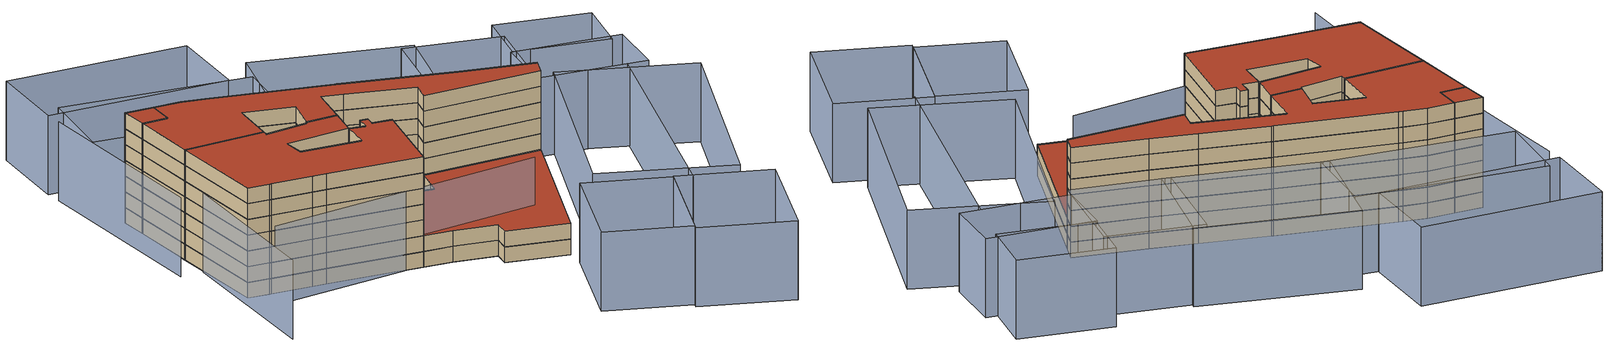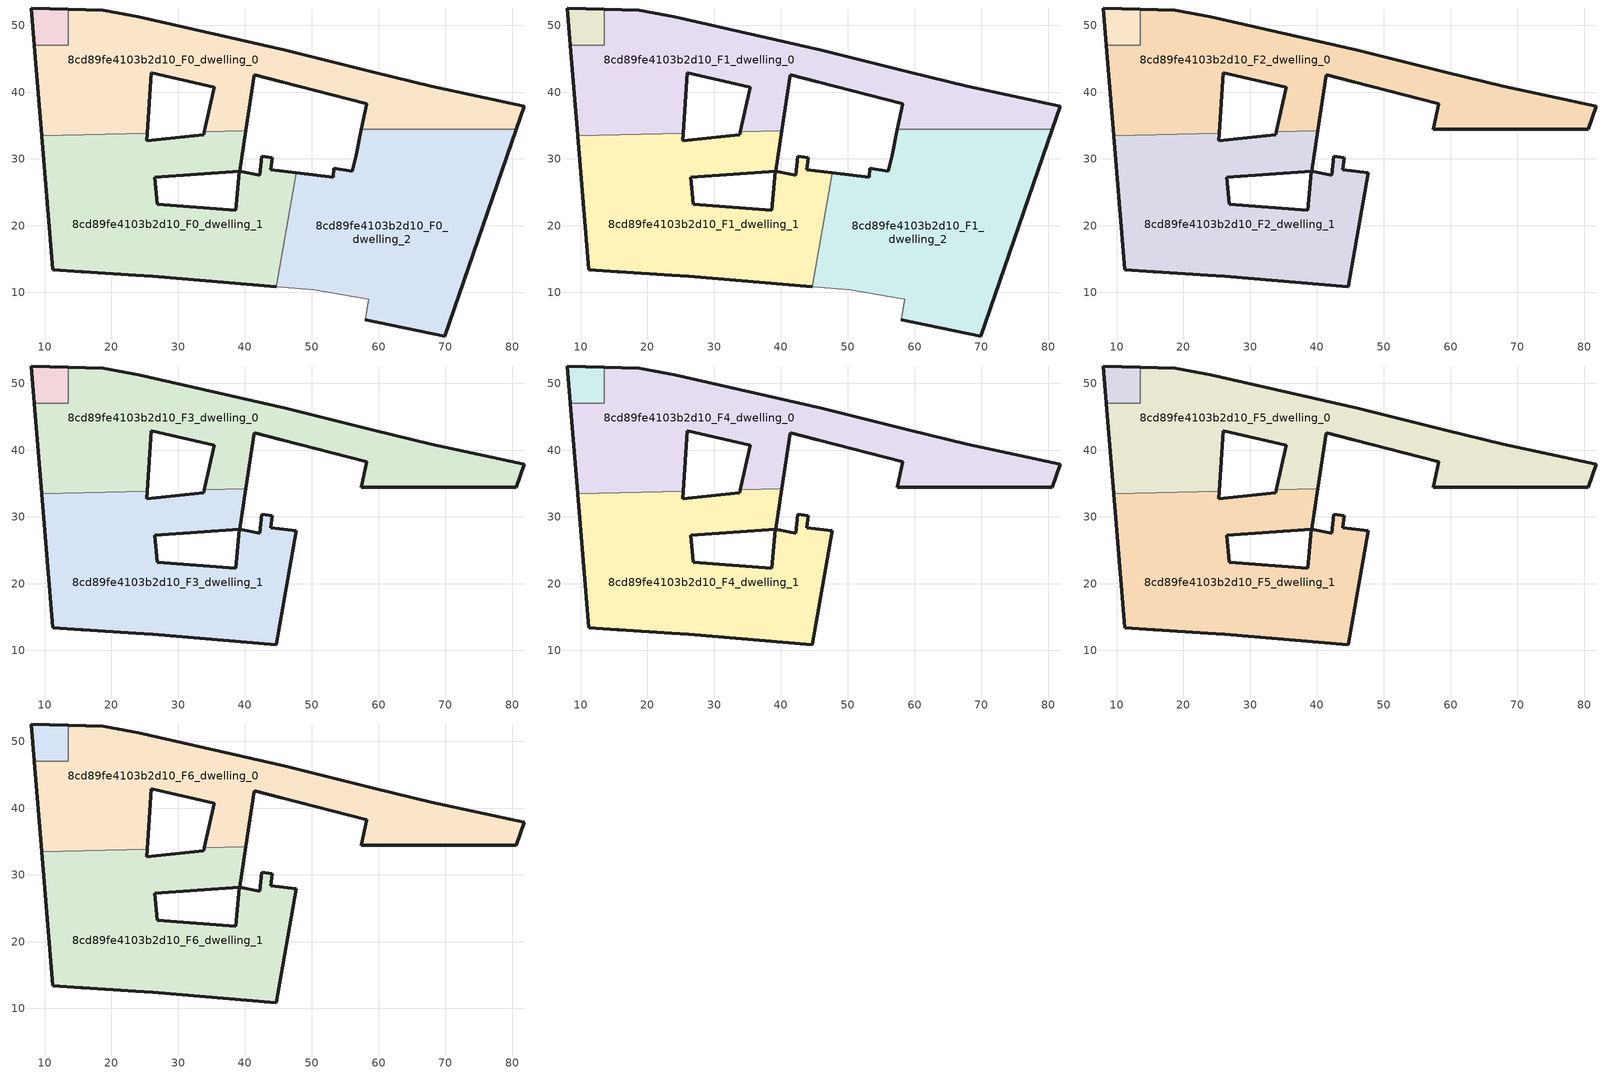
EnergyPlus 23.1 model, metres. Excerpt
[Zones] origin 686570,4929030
8cd89fe4103b2d10_F0_dwelling_0
 floor ground (EU_floor_Construction): 80.62,34.42 81.81,37.88 67.91,40.87 59.28,43 46.42,46.21 46.12,46.28 24.03,51.28 23.19,51.43 18.77,52.25 13.55,52.42 13.55,47.05 8.46,47.05 9.57,33.46 25.39,33.85 25.96,42.88 35.43,40.7 33.93,34.05 40.12,34.21 41.43,42.62 45.44,41.55 58.26,38.25 57.44,34.42 z0
 wall outside (EU_wall_Construction): 57.44,34.42 58.26,38.25 45.44,41.55 41.43,42.62 40.12,34.21 / 33.93,34.05 35.43,40.7 25.96,42.88 25.39,33.85 / 9.57,33.46 8.46,47.05 / 13.55,52.42 18.77,52.25 23.19,51.43 24.03,51.28 46.12,46.28 46.42,46.21 59.28,43 67.91,40.87 81.81,37.88 80.62,34.42 z0:3
 wall to 8cd89fe4103b2d10_F0_dwelling_2 (EU_wall_Construction): 80.62,34.42 57.44,34.42 z0:3
 wall to 8cd89fe4103b2d10_F0_dwelling_1 (EU_wall_Construction): 40.12,34.21 33.93,34.05 / 25.39,33.85 9.57,33.46 z0:3
 wall to 8cd89fe4103b2d10_F0_circulation (EU_wall_Construction): 8.46,47.05 13.55,47.05 13.55,52.42 z0:3
8cd89fe4103b2d10_F0_dwelling_1
 floor ground (EU_floor_Construction): 44.71,10.87 47.67,27.9 43.84,28.34 44.06,30.21 42.54,30.37 42.23,27.59 39.23,28.13 39.18,28.11 38.61,22.33 26.89,23.18 26.53,27.23 39.19,28.14 40.12,34.21 33.93,34.05 33.83,33.64 25.32,32.74 25.39,33.85 9.57,33.46 11.22,13.43 15.46,13.12 15.68,13.11 23.65,12.55 26.21,12.41 z0
 wall outside (EU_wall_Construction): 25.39,33.85 25.32,32.74 33.83,33.64 33.93,34.05 / 40.12,34.21 39.19,28.14 26.53,27.23 26.89,23.18 38.61,22.33 39.18,28.11 39.23,28.13 42.23,27.59 42.54,30.37 44.06,30.21 43.84,28.34 47.67,27.9 / 44.71,10.87 26.21,12.41 23.65,12.55 15.68,13.11 15.46,13.12 11.22,13.43 9.57,33.46 z0:3
 wall to 8cd89fe4103b2d10_F0_dwelling_2 (EU_wall_Construction): 47.67,27.9 44.71,10.87 z0:3
8cd89fe4103b2d10_F0_dwelling_2
 floor ground (EU_floor_Construction): 69.88,3.48 80.62,34.42 57.44,34.42 56.64,30.59 56.1,28.13 53.31,28.58 53.21,27.28 47.67,27.9 44.71,10.87 50.27,10.41 58.51,8.97 58.05,5.9 z0
 wall outside (EU_wall_Construction): 47.67,27.9 53.21,27.28 53.31,28.58 56.1,28.13 56.64,30.59 57.44,34.42 / 80.62,34.42 69.88,3.48 58.05,5.9 z0:3
 wall adiabatic (EU_wall_Construction): 58.05,5.9 58.51,8.97 50.27,10.41 44.71,10.87 z0:3
8cd89fe4103b2d10_F0_circulation
 floor ground (EU_floor_Construction): 13.55,47.05 13.55,52.42 8.01,52.6 8.46,47.05 z0
 wall outside (EU_wall_Construction): 8.46,47.05 8.01,52.6 13.55,52.42 z0:3
8cd89fe4103b2d10_F1_dwelling_0
 floor to 8cd89fe4103b2d10_F0_dwelling_0 (EU_floor_Construction): 80.62,34.42 81.81,37.88 67.9,40.87 59.27,43 46.42,46.21 46.12,46.28 24.03,51.28 23.19,51.43 18.77,52.25 13.55,52.42 13.55,47.05 8.46,47.05 9.57,33.46 25.39,33.85 25.96,42.88 35.42,40.7 33.93,34.05 40.12,34.21 41.42,42.62 45.44,41.55 58.25,38.25 57.44,34.42 z3
 wall outside (EU_wall_Construction): 57.44,34.42 58.26,38.25 45.44,41.55 41.43,42.62 40.12,34.21 / 33.93,34.05 35.43,40.7 25.96,42.88 25.39,33.85 / 9.57,33.46 8.46,47.05 / 13.55,52.42 18.77,52.25 23.19,51.43 24.03,51.28 46.12,46.28 46.42,46.21 59.28,43 67.91,40.87 81.81,37.88 80.62,34.42 z3:6
 wall to 8cd89fe4103b2d10_F1_dwelling_2 (EU_wall_Construction): 80.62,34.42 57.44,34.42 z3:6
 wall to 8cd89fe4103b2d10_F1_dwelling_1 (EU_wall_Construction): 40.12,34.21 33.93,34.05 / 25.39,33.85 9.57,33.46 z3:6
 wall to 8cd89fe4103b2d10_F1_circulation (EU_wall_Construction): 8.46,47.05 13.55,47.05 13.55,52.42 z3:6
8cd89fe4103b2d10_F1_dwelling_1
 floor to 8cd89fe4103b2d10_F0_dwelling_1 (EU_floor_Construction): 44.71,10.87 47.67,27.9 43.84,28.34 44.05,30.21 42.53,30.37 42.23,27.59 39.23,28.13 39.18,28.11 38.61,22.33 26.88,23.18 26.52,27.23 39.19,28.14 40.12,34.21 33.93,34.05 33.83,33.64 25.32,32.74 25.39,33.85 9.57,33.46 11.22,13.43 15.46,13.12 15.68,13.11 23.65,12.55 26.21,12.41 z3
 wall outside (EU_wall_Construction): 25.39,33.85 25.32,32.74 33.83,33.64 33.93,34.05 / 40.12,34.21 39.19,28.14 26.53,27.23 26.89,23.18 38.61,22.33 39.18,28.11 39.23,28.13 42.23,27.59 42.54,30.37 44.06,30.21 43.84,28.34 47.67,27.9 / 44.71,10.87 26.21,12.41 23.65,12.55 15.68,13.11 15.46,13.12 11.22,13.43 9.57,33.46 z3:6
 wall to 8cd89fe4103b2d10_F1_dwelling_2 (EU_wall_Construction): 47.67,27.9 44.71,10.87 z3:6
8cd89fe4103b2d10_F1_dwelling_2
 floor to 8cd89fe4103b2d10_F0_dwelling_2 (EU_floor_Construction): 69.88,3.48 80.62,34.42 57.44,34.42 56.63,30.59 56.1,28.13 53.3,28.58 53.21,27.28 47.67,27.9 44.71,10.87 50.26,10.41 58.5,8.97 58.04,5.9 z3
 wall outside (EU_wall_Construction): 47.67,27.9 53.21,27.28 53.31,28.58 56.1,28.13 56.64,30.59 57.44,34.42 / 80.62,34.42 69.88,3.48 58.05,5.9 z3:6
 wall adiabatic (EU_wall_Construction): 58.05,5.9 58.51,8.97 50.27,10.41 44.71,10.87 z3:6
 roof outside (EU_roof_Construction): 80.62,34.42 69.88,3.48 58.05,5.9 58.51,8.97 50.27,10.41 44.71,10.87 47.67,27.9 53.21,27.28 53.31,28.58 56.1,28.13 56.64,30.59 57.44,34.42 z6
8cd89fe4103b2d10_F1_circulation
 floor to 8cd89fe4103b2d10_F0_circulation (EU_floor_Construction): 13.55,47.05 13.55,52.42 8.01,52.6 8.46,47.05 z3
 wall outside (EU_wall_Construction): 8.46,47.05 8.01,52.6 13.55,52.42 z3:6
8cd89fe4103b2d10_F2_dwelling_0
 floor to 8cd89fe4103b2d10_F1_dwelling_0 (EU_floor_Construction): 80.62,34.42 81.81,37.88 67.9,40.87 59.27,43 46.42,46.21 46.12,46.28 24.03,51.28 23.19,51.43 18.77,52.25 13.55,52.42 13.55,47.05 8.46,47.05 9.57,33.46 25.39,33.85 25.96,42.88 35.42,40.7 33.93,34.05 40.12,34.21 41.42,42.62 45.44,41.55 58.25,38.25 57.44,34.42 z6
 wall outside (EU_wall_Construction): 33.93,34.05 35.43,40.7 25.96,42.88 25.39,33.85 / 9.57,33.46 8.46,47.05 / 13.55,52.42 18.77,52.25 23.19,51.43 24.03,51.28 46.12,46.28 46.42,46.21 59.28,43 67.91,40.87 81.81,37.88 80.62,34.42 57.44,34.42 58.26,38.25 45.44,41.55 41.43,42.62 40.12,34.21 z6:9
 wall to 8cd89fe4103b2d10_F2_dwelling_1 (EU_wall_Construction): 40.12,34.21 33.93,34.05 / 25.39,33.85 9.57,33.46 z6:9
 wall to 8cd89fe4103b2d10_F2_circulation (EU_wall_Construction): 8.46,47.05 13.55,47.05 13.55,52.42 z6:9
8cd89fe4103b2d10_F2_dwelling_1
 floor to 8cd89fe4103b2d10_F1_dwelling_1 (EU_floor_Construction): 44.71,10.87 47.67,27.9 43.84,28.34 44.05,30.21 42.53,30.37 42.23,27.59 39.23,28.13 39.18,28.11 38.61,22.33 26.88,23.18 26.52,27.23 39.19,28.14 40.12,34.21 33.93,34.05 33.83,33.64 25.32,32.74 25.39,33.85 9.57,33.46 11.22,13.43 15.46,13.12 15.68,13.11 23.65,12.55 26.21,12.41 z6
 wall outside (EU_wall_Construction): 25.39,33.85 25.32,32.74 33.83,33.64 33.93,34.05 / 40.12,34.21 39.19,28.14 26.53,27.23 26.89,23.18 38.61,22.33 39.18,28.11 39.23,28.13 42.23,27.59 42.54,30.37 44.06,30.21 43.84,28.34 47.67,27.9 44.71,10.87 26.21,12.41 23.65,12.55 15.68,13.11 15.46,13.12 11.22,13.43 9.57,33.46 z6:9
8cd89fe4103b2d10_F2_circulation
 floor to 8cd89fe4103b2d10_F1_circulation (EU_floor_Construction): 13.55,47.05 13.55,52.42 8.01,52.6 8.46,47.05 z6
 wall outside (EU_wall_Construction): 8.46,47.05 8.01,52.6 13.55,52.42 z6:9
8cd89fe4103b2d10_F3_dwelling_0
 floor to 8cd89fe4103b2d10_F2_dwelling_0 (EU_floor_Construction): 80.62,34.42 81.81,37.88 67.9,40.87 59.27,43 46.42,46.21 46.12,46.28 24.03,51.28 23.19,51.43 18.77,52.25 13.55,52.42 13.55,47.05 8.46,47.05 9.57,33.46 25.39,33.85 25.96,42.88 35.42,40.7 33.93,34.05 40.12,34.21 41.42,42.62 45.44,41.55 58.25,38.25 57.44,34.42 z9
 wall outside (EU_wall_Construction): 33.93,34.05 35.43,40.7 25.96,42.88 25.39,33.85 / 9.57,33.46 8.46,47.05 / 13.55,52.42 18.77,52.25 23.19,51.43 24.03,51.28 46.12,46.28 46.42,46.21 59.28,43 67.91,40.87 81.81,37.88 80.62,34.42 57.44,34.42 58.26,38.25 45.44,41.55 41.43,42.62 40.12,34.21 z9:12
 wall to 8cd89fe4103b2d10_F3_dwelling_1 (EU_wall_Construction): 40.12,34.21 33.93,34.05 / 25.39,33.85 9.57,33.46 z9:12
 wall to 8cd89fe4103b2d10_F3_circulation (EU_wall_Construction): 8.46,47.05 13.55,47.05 13.55,52.42 z9:12
8cd89fe4103b2d10_F3_dwelling_1
 floor to 8cd89fe4103b2d10_F2_dwelling_1 (EU_floor_Construction): 44.71,10.87 47.67,27.9 43.84,28.34 44.05,30.21 42.53,30.37 42.23,27.59 39.23,28.13 39.18,28.11 38.61,22.33 26.88,23.18 26.52,27.23 39.19,28.14 40.12,34.21 33.93,34.05 33.83,33.64 25.32,32.74 25.39,33.85 9.57,33.46 11.22,13.43 15.46,13.12 15.68,13.11 23.65,12.55 26.21,12.41 z9
 wall outside (EU_wall_Construction): 25.39,33.85 25.32,32.74 33.83,33.64 33.93,34.05 / 40.12,34.21 39.19,28.14 26.53,27.23 26.89,23.18 38.61,22.33 39.18,28.11 39.23,28.13 42.23,27.59 42.54,30.37 44.06,30.21 43.84,28.34 47.67,27.9 44.71,10.87 26.21,12.41 23.65,12.55 15.68,13.11 15.46,13.12 11.22,13.43 9.57,33.46 z9:12
8cd89fe4103b2d10_F3_circulation
 floor to 8cd89fe4103b2d10_F2_circulation (EU_floor_Construction): 13.55,47.05 13.55,52.42 8.01,52.6 8.46,47.05 z9
 wall outside (EU_wall_Construction): 8.46,47.05 8.01,52.6 13.55,52.42 z9:12
8cd89fe4103b2d10_F4_dwelling_0
 floor to 8cd89fe4103b2d10_F3_dwelling_0 (EU_floor_Construction): 80.62,34.42 81.81,37.88 67.9,40.87 59.27,43 46.42,46.21 46.12,46.28 24.03,51.28 23.19,51.43 18.77,52.25 13.55,52.42 13.55,47.05 8.46,47.05 9.57,33.46 25.39,33.85 25.96,42.88 35.42,40.7 33.93,34.05 40.12,34.21 41.42,42.62 45.44,41.55 58.25,38.25 57.44,34.42 z12
 wall outside (EU_wall_Construction): 33.93,34.05 35.43,40.7 25.96,42.88 25.39,33.85 / 9.57,33.46 8.46,47.05 / 13.55,52.42 18.77,52.25 23.19,51.43 24.03,51.28 46.12,46.28 46.42,46.21 59.28,43 67.91,40.87 81.81,37.88 80.62,34.42 57.44,34.42 58.26,38.25 45.44,41.55 41.43,42.62 40.12,34.21 z12:15
 wall to 8cd89fe4103b2d10_F4_dwelling_1 (EU_wall_Construction): 40.12,34.21 33.93,34.05 / 25.39,33.85 9.57,33.46 z12:15
 wall to 8cd89fe4103b2d10_F4_circulation (EU_wall_Construction): 8.46,47.05 13.55,47.05 13.55,52.42 z12:15
8cd89fe4103b2d10_F4_dwelling_1
 floor to 8cd89fe4103b2d10_F3_dwelling_1 (EU_floor_Construction): 44.71,10.87 47.67,27.9 43.84,28.34 44.05,30.21 42.53,30.37 42.23,27.59 39.23,28.13 39.18,28.11 38.61,22.33 26.88,23.18 26.52,27.23 39.19,28.14 40.12,34.21 33.93,34.05 33.83,33.64 25.32,32.74 25.39,33.85 9.57,33.46 11.22,13.43 15.46,13.12 15.68,13.11 23.65,12.55 26.21,12.41 z12
 wall outside (EU_wall_Construction): 25.39,33.85 25.32,32.74 33.83,33.64 33.93,34.05 / 40.12,34.21 39.19,28.14 26.53,27.23 26.89,23.18 38.61,22.33 39.18,28.11 39.23,28.13 42.23,27.59 42.54,30.37 44.06,30.21 43.84,28.34 47.67,27.9 44.71,10.87 26.21,12.41 23.65,12.55 15.68,13.11 15.46,13.12 11.22,13.43 9.57,33.46 z12:15
8cd89fe4103b2d10_F4_circulation
 floor to 8cd89fe4103b2d10_F3_circulation (EU_floor_Construction): 13.55,47.05 13.55,52.42 8.01,52.6 8.46,47.05 z12
 wall outside (EU_wall_Construction): 8.46,47.05 8.01,52.6 13.55,52.42 z12:15
8cd89fe4103b2d10_F5_dwelling_0
 floor to 8cd89fe4103b2d10_F4_dwelling_0 (EU_floor_Construction): 80.62,34.42 81.81,37.88 67.9,40.87 59.27,43 46.42,46.21 46.12,46.28 24.03,51.28 23.19,51.43 18.77,52.25 13.55,52.42 13.55,47.05 8.46,47.05 9.57,33.46 25.39,33.85 25.96,42.88 35.42,40.7 33.93,34.05 40.12,34.21 41.42,42.62 45.44,41.55 58.25,38.25 57.44,34.42 z15
 wall outside (EU_wall_Construction): 33.93,34.05 35.43,40.7 25.96,42.88 25.39,33.85 / 9.57,33.46 8.46,47.05 / 13.55,52.42 18.77,52.25 23.19,51.43 24.03,51.28 46.12,46.28 46.42,46.21 59.28,43 67.91,40.87 81.81,37.88 80.62,34.42 57.44,34.42 58.26,38.25 45.44,41.55 41.43,42.62 40.12,34.21 z15:18
 wall to 8cd89fe4103b2d10_F5_dwelling_1 (EU_wall_Construction): 40.12,34.21 33.93,34.05 / 25.39,33.85 9.57,33.46 z15:18
 wall to 8cd89fe4103b2d10_F5_circulation (EU_wall_Construction): 8.46,47.05 13.55,47.05 13.55,52.42 z15:18
8cd89fe4103b2d10_F5_dwelling_1
 floor to 8cd89fe4103b2d10_F4_dwelling_1 (EU_floor_Construction): 44.71,10.87 47.67,27.9 43.84,28.34 44.05,30.21 42.53,30.37 42.23,27.59 39.23,28.13 39.18,28.11 38.61,22.33 26.88,23.18 26.52,27.23 39.19,28.14 40.12,34.21 33.93,34.05 33.83,33.64 25.32,32.74 25.39,33.85 9.57,33.46 11.22,13.43 15.46,13.12 15.68,13.11 23.65,12.55 26.21,12.41 z15
 wall outside (EU_wall_Construction): 25.39,33.85 25.32,32.74 33.83,33.64 33.93,34.05 / 40.12,34.21 39.19,28.14 26.53,27.23 26.89,23.18 38.61,22.33 39.18,28.11 39.23,28.13 42.23,27.59 42.54,30.37 44.06,30.21 43.84,28.34 47.67,27.9 44.71,10.87 26.21,12.41 23.65,12.55 15.68,13.11 15.46,13.12 11.22,13.43 9.57,33.46 z15:18
8cd89fe4103b2d10_F5_circulation
 floor to 8cd89fe4103b2d10_F4_circulation (EU_floor_Construction): 13.55,47.05 13.55,52.42 8.01,52.6 8.46,47.05 z15
 wall outside (EU_wall_Construction): 8.46,47.05 8.01,52.6 13.55,52.42 z15:18
8cd89fe4103b2d10_F6_dwelling_0
 floor to 8cd89fe4103b2d10_F5_dwelling_0 (EU_floor_Construction): 80.62,34.42 81.81,37.88 67.9,40.87 59.27,43 46.42,46.21 46.12,46.28 24.03,51.28 23.19,51.43 18.77,52.25 13.55,52.42 13.55,47.05 8.46,47.05 9.57,33.46 25.39,33.85 25.96,42.88 35.42,40.7 33.93,34.05 40.12,34.21 41.42,42.62 45.44,41.55 58.25,38.25 57.44,34.42 z18
 wall outside (EU_wall_Construction): 33.93,34.05 35.43,40.7 25.96,42.88 25.39,33.85 / 9.57,33.46 8.46,47.05 / 13.55,52.42 18.77,52.25 23.19,51.43 24.03,51.28 46.12,46.28 46.42,46.21 59.28,43 67.91,40.87 81.81,37.88 80.62,34.42 57.44,34.42 58.26,38.25 45.44,41.55 41.43,42.62 40.12,34.21 z18:21
 wall to 8cd89fe4103b2d10_F6_dwelling_1 (EU_wall_Construction): 40.12,34.21 33.93,34.05 / 25.39,33.85 9.57,33.46 z18:21
 wall to 8cd89fe4103b2d10_F6_circulation (EU_wall_Construction): 8.46,47.05 13.55,47.05 13.55,52.42 z18:21
 roof outside (EU_roof_Construction): 81.81,37.88 80.62,34.42 57.44,34.42 58.26,38.25 45.44,41.55 41.43,42.62 40.12,34.21 33.93,34.05 35.43,40.7 25.96,42.88 25.39,33.85 9.57,33.46 8.46,47.05 13.55,47.05 13.55,52.42 18.77,52.25 23.19,51.43 24.03,51.28 46.12,46.28 46.42,46.21 59.28,43 67.91,40.87 z21
8cd89fe4103b2d10_F6_dwelling_1
 floor to 8cd89fe4103b2d10_F5_dwelling_1 (EU_floor_Construction): 44.71,10.87 47.67,27.9 43.84,28.34 44.05,30.21 42.53,30.37 42.23,27.59 39.23,28.13 39.18,28.11 38.61,22.33 26.88,23.18 26.52,27.23 39.19,28.14 40.12,34.21 33.93,34.05 33.83,33.64 25.32,32.74 25.39,33.85 9.57,33.46 11.22,13.43 15.46,13.12 15.68,13.11 23.65,12.55 26.21,12.41 z18
 wall outside (EU_wall_Construction): 25.39,33.85 25.32,32.74 33.83,33.64 33.93,34.05 / 40.12,34.21 39.19,28.14 26.53,27.23 26.89,23.18 38.61,22.33 39.18,28.11 39.23,28.13 42.23,27.59 42.54,30.37 44.06,30.21 43.84,28.34 47.67,27.9 44.71,10.87 26.21,12.41 23.65,12.55 15.68,13.11 15.46,13.12 11.22,13.43 9.57,33.46 z18:21
 roof outside (EU_roof_Construction): 44.06,30.21 43.84,28.34 47.67,27.9 44.71,10.87 26.21,12.41 23.65,12.55 15.68,13.11 15.46,13.12 11.22,13.43 9.57,33.46 25.39,33.85 25.32,32.74 33.83,33.64 33.93,34.05 40.12,34.21 39.19,28.14 26.53,27.23 26.89,23.18 38.61,22.33 39.18,28.11 39.23,28.13 42.23,27.59 42.54,30.37 z21
8cd89fe4103b2d10_F6_circulation
 floor to 8cd89fe4103b2d10_F5_circulation (EU_floor_Construction): 13.55,47.05 13.55,52.42 8.01,52.6 8.46,47.05 z18
 wall outside (EU_wall_Construction): 8.46,47.05 8.01,52.6 13.55,52.42 z18:21
 roof outside (EU_roof_Construction): 13.55,52.42 13.55,47.05 8.46,47.05 8.01,52.6 z21
shading: 14.02,8.57 68.26,13.71 / 9.91,27.28 9.74,-5.95 / 2.59,66.78 5.47,27.27 / 88.62,-6.72 101.9,42.13 / 78.27,-26.9 85.51,-5.18 / 85.51,-5.18 102.67,-10.9 / 102.67,-10.9 95.43,-32.62 / 95.43,-32.62 78.27,-26.9 / 85.48,-5.25 78.6,-25.89 / 78.6,-25.89 62.88,-20.65 / 62.88,-20.65 69.76,-0.01 / 69.76,-0.01 85.48,-5.25 / 88.7,62.82 84.57,41.88 / 84.57,41.88 66.12,45.52 / 66.12,45.52 70.25,66.46 / 70.25,66.46 88.7,62.82 / 67.77,45.17 38.27,52.33 / 38.27,52.33 43.55,74.06 / 43.55,74.06 73.04,66.9 / 73.04,66.9 67.77,45.17 / 39.87,52 3.56,56.12 / 3.56,56.12 5.4,72.27 / 5.4,72.27 41.71,68.15 / 41.71,68.15 39.87,52 / 37.31,68.66 2.24,69.98 / 2.24,69.98 2.87,86.75 / 2.87,86.75 37.94,85.43 / 37.94,85.43 37.31,68.66 / 73.66,2.5 88.75,44.99 / 88.75,44.99 113.32,36.27 / 113.32,36.27 98.24,-6.23 / 98.24,-6.23 73.66,2.5 / 107.24,53.83 105.95,41.72 / 105.95,41.72 84.98,43.96 / 84.98,43.96 86.28,56.07 / 86.28,56.07 107.24,53.83 / 86.73,56.3 88.99,68.04 / 88.99,68.04 106.96,64.58 / 106.96,64.58 104.71,52.85 / 104.71,52.85 86.73,56.3 z0:15
[Building]
EU S2 Campaign: North Axis=0; Terrain=City; Solar Distribution=FullExterior
[Site:Location]
Bologna: Latitude=44.5; Longitude=11.25; Time Zone=1; Elevation=37
[SizingPeriod:WeatherFileDays]
AnnualSizingPeriod: Begin Month=1; Begin Day of Month=1; End Month=12; End Day of Month=31; Day of Week for Start Day=Monday; Use Weather File Daylight Saving Period=No; Use Weather File Rain and Snow Indicators=No
[MATERIAL]
EU_InternalMass_Material: Roughness=MediumRough; Thickness=0.1; Conductivity=1; Density=1800; Specific Heat=900; Thermal Absorptance=0.9; Solar Absorptance=0.7; Visible Absorptance=0.7
[MATERIAL:NOMASS] Roughness=MediumRough; Thermal Absorptance=0.9; Solar Absorptance=0.7; Visible Absorptance=0.7
Name | Thermal Resistance
EU_wall_NoMass | 0.905828
EU_roof_NoMass | 0.37593
EU_floor_NoMass | 0.67114
[CONSTRUCTION]
EU_wall_Construction: EU_wall_NoMass
EU_roof_Construction: EU_roof_NoMass
EU_floor_Construction: EU_floor_NoMass
EU_InternalMass_Construction: EU_InternalMass_Material
[ZONE] Type=1; Multiplier=1; Ceiling Height=autocalculate; Floor Area=autocalculate; Part of Total Floor Area=Yes
Name | Volume
8cd89fe4103b2d10_F0_dwelling_0; 8cd89fe4103b2d10_F1_dwelling_0; 8cd89fe4103b2d10_F2_dwelling_0; 8cd89fe4103b2d10_F3_dwelling_0; 8cd89fe4103b2d10_F4_dwelling_0; 8cd89fe4103b2d10_F5_dwelling_0; 8cd89fe4103b2d10_F6_dwelling_0 | 2002.54
8cd89fe4103b2d10_F0_dwelling_1; 8cd89fe4103b2d10_F1_dwelling_1; 8cd89fe4103b2d10_F2_dwelling_1; 8cd89fe4103b2d10_F3_dwelling_1; 8cd89fe4103b2d10_F4_dwelling_1; 8cd89fe4103b2d10_F5_dwelling_1; 8cd89fe4103b2d10_F6_dwelling_1 | 2022.98
8cd89fe4103b2d10_F0_dwelling_2; 8cd89fe4103b2d10_F1_dwelling_2 | 2212.11
8cd89fe4103b2d10_F0_circulation; 8cd89fe4103b2d10_F1_circulation; 8cd89fe4103b2d10_F2_circulation; 8cd89fe4103b2d10_F3_circulation; 8cd89fe4103b2d10_F4_circulation; 8cd89fe4103b2d10_F5_circulation; 8cd89fe4103b2d10_F6_circulation | 86.9363
[INTERNALMASS] Construction=EU_InternalMass_Construction
Name | Zone or ZoneList | Surface Area
8cd89fe4103b2d10_F0_dwelling_0_EU_InternalMass | 8cd89fe4103b2d10_F0_dwelling_0 | 667.51
8cd89fe4103b2d10_F0_dwelling_1_EU_InternalMass | 8cd89fe4103b2d10_F0_dwelling_1 | 674.319
8cd89fe4103b2d10_F0_dwelling_2_EU_InternalMass | 8cd89fe4103b2d10_F0_dwelling_2 | 677.616
8cd89fe4103b2d10_F1_dwelling_0_EU_InternalMass | 8cd89fe4103b2d10_F1_dwelling_0 | 667.51
8cd89fe4103b2d10_F1_dwelling_1_EU_InternalMass | 8cd89fe4103b2d10_F1_dwelling_1 | 674.319
8cd89fe4103b2d10_F1_dwelling_2_EU_InternalMass | 8cd89fe4103b2d10_F1_dwelling_2 | 677.616
8cd89fe4103b2d10_F2_dwelling_0_EU_InternalMass | 8cd89fe4103b2d10_F2_dwelling_0 | 933.091
8cd89fe4103b2d10_F2_dwelling_1_EU_InternalMass | 8cd89fe4103b2d10_F2_dwelling_1 | 933.091
8cd89fe4103b2d10_F3_dwelling_0_EU_InternalMass | 8cd89fe4103b2d10_F3_dwelling_0 | 933.091
8cd89fe4103b2d10_F3_dwelling_1_EU_InternalMass | 8cd89fe4103b2d10_F3_dwelling_1 | 933.091
8cd89fe4103b2d10_F4_dwelling_0_EU_InternalMass | 8cd89fe4103b2d10_F4_dwelling_0 | 933.091
8cd89fe4103b2d10_F4_dwelling_1_EU_InternalMass | 8cd89fe4103b2d10_F4_dwelling_1 | 933.091
8cd89fe4103b2d10_F5_dwelling_0_EU_InternalMass | 8cd89fe4103b2d10_F5_dwelling_0 | 933.091
8cd89fe4103b2d10_F5_dwelling_1_EU_InternalMass | 8cd89fe4103b2d10_F5_dwelling_1 | 933.091
8cd89fe4103b2d10_F6_dwelling_0_EU_InternalMass | 8cd89fe4103b2d10_F6_dwelling_0 | 933.091
8cd89fe4103b2d10_F6_dwelling_1_EU_InternalMass | 8cd89fe4103b2d10_F6_dwelling_1 | 933.091
[OTHEREQUIPMENT] Fuel Type=Electricity; Design Level Calculation Method=Watts/Area; Power per Zone Floor Area=1; Fraction Latent=0; Fraction Radiant=0; Fraction Lost=0; Carbon Dioxide Generation Rate=0; EndUse Subcategory=EU_Step8_InternalGains
Name | Zone or ZoneList or Space or SpaceList | Schedule
EU_Step8_InternalGain_8cd89fe4103b2d10_F0_dwelling_0_f000 | 8cd89fe4103b2d10_F0_dwelling_0 | EU_Step8_GainSchedule_8cd89fe4103b2d10_F0_dwelling_0_f000
EU_Step8_InternalGain_8cd89fe4103b2d10_F0_dwelling_1_f000 | 8cd89fe4103b2d10_F0_dwelling_1 | EU_Step8_GainSchedule_8cd89fe4103b2d10_F0_dwelling_1_f000
EU_Step8_InternalGain_8cd89fe4103b2d10_F0_dwelling_2_f000 | 8cd89fe4103b2d10_F0_dwelling_2 | EU_Step8_GainSchedule_8cd89fe4103b2d10_F0_dwelling_2_f000
EU_Step8_InternalGain_8cd89fe4103b2d10_F1_dwelling_0_f000 | 8cd89fe4103b2d10_F1_dwelling_0 | EU_Step8_GainSchedule_8cd89fe4103b2d10_F1_dwelling_0_f000
EU_Step8_InternalGain_8cd89fe4103b2d10_F1_dwelling_1_f000 | 8cd89fe4103b2d10_F1_dwelling_1 | EU_Step8_GainSchedule_8cd89fe4103b2d10_F1_dwelling_1_f000
EU_Step8_InternalGain_8cd89fe4103b2d10_F1_dwelling_2_f000 | 8cd89fe4103b2d10_F1_dwelling_2 | EU_Step8_GainSchedule_8cd89fe4103b2d10_F1_dwelling_2_f000
EU_Step8_InternalGain_8cd89fe4103b2d10_F2_dwelling_0_f000 | 8cd89fe4103b2d10_F2_dwelling_0 | EU_Step8_GainSchedule_8cd89fe4103b2d10_F2_dwelling_0_f000
EU_Step8_InternalGain_8cd89fe4103b2d10_F2_dwelling_1_f000 | 8cd89fe4103b2d10_F2_dwelling_1 | EU_Step8_GainSchedule_8cd89fe4103b2d10_F2_dwelling_1_f000
EU_Step8_InternalGain_8cd89fe4103b2d10_F3_dwelling_0_f000 | 8cd89fe4103b2d10_F3_dwelling_0 | EU_Step8_GainSchedule_8cd89fe4103b2d10_F3_dwelling_0_f000
EU_Step8_InternalGain_8cd89fe4103b2d10_F3_dwelling_1_f000 | 8cd89fe4103b2d10_F3_dwelling_1 | EU_Step8_GainSchedule_8cd89fe4103b2d10_F3_dwelling_1_f000
EU_Step8_InternalGain_8cd89fe4103b2d10_F4_dwelling_0_f000 | 8cd89fe4103b2d10_F4_dwelling_0 | EU_Step8_GainSchedule_8cd89fe4103b2d10_F4_dwelling_0_f000
EU_Step8_InternalGain_8cd89fe4103b2d10_F4_dwelling_1_f000 | 8cd89fe4103b2d10_F4_dwelling_1 | EU_Step8_GainSchedule_8cd89fe4103b2d10_F4_dwelling_1_f000
EU_Step8_InternalGain_8cd89fe4103b2d10_F5_dwelling_0_f000 | 8cd89fe4103b2d10_F5_dwelling_0 | EU_Step8_GainSchedule_8cd89fe4103b2d10_F5_dwelling_0_f000
EU_Step8_InternalGain_8cd89fe4103b2d10_F5_dwelling_1_f000 | 8cd89fe4103b2d10_F5_dwelling_1 | EU_Step8_GainSchedule_8cd89fe4103b2d10_F5_dwelling_1_f000
EU_Step8_InternalGain_8cd89fe4103b2d10_F6_dwelling_0_f000 | 8cd89fe4103b2d10_F6_dwelling_0 | EU_Step8_GainSchedule_8cd89fe4103b2d10_F6_dwelling_0_f000
EU_Step8_InternalGain_8cd89fe4103b2d10_F6_dwelling_1_f000 | 8cd89fe4103b2d10_F6_dwelling_1 | EU_Step8_GainSchedule_8cd89fe4103b2d10_F6_dwelling_1_f000
[ZONEINFILTRATION:DESIGNFLOWRATE] Schedule=EU_AlwaysOn; Design Flow Rate Calculation Method=Flow/Area; Flow Rate per Floor Area=0.0005; Constant Term Coefficient=1; Temperature Term Coefficient=0; Velocity Term Coefficient=0; Velocity Squared Term Coefficient=0
Name | Zone or ZoneList or Space or SpaceList
EU_Circulation_Infiltration_8cd89fe4103b2d10_F0_circulation | 8cd89fe4103b2d10_F0_circulation
EU_Circulation_Infiltration_8cd89fe4103b2d10_F1_circulation | 8cd89fe4103b2d10_F1_circulation
EU_Circulation_Infiltration_8cd89fe4103b2d10_F2_circulation | 8cd89fe4103b2d10_F2_circulation
EU_Circulation_Infiltration_8cd89fe4103b2d10_F3_circulation | 8cd89fe4103b2d10_F3_circulation
EU_Circulation_Infiltration_8cd89fe4103b2d10_F4_circulation | 8cd89fe4103b2d10_F4_circulation
EU_Circulation_Infiltration_8cd89fe4103b2d10_F5_circulation | 8cd89fe4103b2d10_F5_circulation
EU_Circulation_Infiltration_8cd89fe4103b2d10_F6_circulation | 8cd89fe4103b2d10_F6_circulation
[ZONEVENTILATION:DESIGNFLOWRATE] Schedule=EU_AlwaysOn; Design Flow Rate Calculation Method=AirChanges/Hour; Air Changes per Hour=0.73129; Ventilation Type=Natural; Fan Pressure Rise=0; Fan Total Efficiency=1; Constant Term Coefficient=1; Temperature Term Coefficient=0; Velocity Term Coefficient=0; Velocity Squared Term Coefficient=0; Minimum Indoor Temperature=-100; Maximum Indoor Temperature=100; Delta Temperature=-100; Minimum Outdoor Temperature=-100; Maximum Outdoor Temperature=100; Maximum Wind Speed=40
Name | Zone or ZoneList or Space or SpaceList
EU_ConstantAir_8cd89fe4103b2d10_F0_dwelling_0 | 8cd89fe4103b2d10_F0_dwelling_0
EU_ConstantAir_8cd89fe4103b2d10_F0_dwelling_1 | 8cd89fe4103b2d10_F0_dwelling_1
EU_ConstantAir_8cd89fe4103b2d10_F0_dwelling_2 | 8cd89fe4103b2d10_F0_dwelling_2
EU_ConstantAir_8cd89fe4103b2d10_F1_dwelling_0 | 8cd89fe4103b2d10_F1_dwelling_0
EU_ConstantAir_8cd89fe4103b2d10_F1_dwelling_1 | 8cd89fe4103b2d10_F1_dwelling_1
EU_ConstantAir_8cd89fe4103b2d10_F1_dwelling_2 | 8cd89fe4103b2d10_F1_dwelling_2
EU_ConstantAir_8cd89fe4103b2d10_F2_dwelling_0 | 8cd89fe4103b2d10_F2_dwelling_0
EU_ConstantAir_8cd89fe4103b2d10_F2_dwelling_1 | 8cd89fe4103b2d10_F2_dwelling_1
EU_ConstantAir_8cd89fe4103b2d10_F3_dwelling_0 | 8cd89fe4103b2d10_F3_dwelling_0
EU_ConstantAir_8cd89fe4103b2d10_F3_dwelling_1 | 8cd89fe4103b2d10_F3_dwelling_1
EU_ConstantAir_8cd89fe4103b2d10_F4_dwelling_0 | 8cd89fe4103b2d10_F4_dwelling_0
EU_ConstantAir_8cd89fe4103b2d10_F4_dwelling_1 | 8cd89fe4103b2d10_F4_dwelling_1
EU_ConstantAir_8cd89fe4103b2d10_F5_dwelling_0 | 8cd89fe4103b2d10_F5_dwelling_0
EU_ConstantAir_8cd89fe4103b2d10_F5_dwelling_1 | 8cd89fe4103b2d10_F5_dwelling_1
EU_ConstantAir_8cd89fe4103b2d10_F6_dwelling_0 | 8cd89fe4103b2d10_F6_dwelling_0
EU_ConstantAir_8cd89fe4103b2d10_F6_dwelling_1 | 8cd89fe4103b2d10_F6_dwelling_1
[HVACTEMPLATE:THERMOSTAT] Constant Heating Setpoint=20; Constant Cooling Setpoint=50
EU_HeatOnly_8cd89fe4103b2d10_F0_dwelling_0; EU_HeatOnly_8cd89fe4103b2d10_F0_dwelling_1; EU_HeatOnly_8cd89fe4103b2d10_F0_dwelling_2; EU_HeatOnly_8cd89fe4103b2d10_F1_dwelling_0; EU_HeatOnly_8cd89fe4103b2d10_F1_dwelling_1; EU_HeatOnly_8cd89fe4103b2d10_F1_dwelling_2; EU_HeatOnly_8cd89fe4103b2d10_F2_dwelling_0; EU_HeatOnly_8cd89fe4103b2d10_F2_dwelling_1; EU_HeatOnly_8cd89fe4103b2d10_F3_dwelling_0; EU_HeatOnly_8cd89fe4103b2d10_F3_dwelling_1; EU_HeatOnly_8cd89fe4103b2d10_F4_dwelling_0; EU_HeatOnly_8cd89fe4103b2d10_F4_dwelling_1; EU_HeatOnly_8cd89fe4103b2d10_F5_dwelling_0; EU_HeatOnly_8cd89fe4103b2d10_F5_dwelling_1; EU_HeatOnly_8cd89fe4103b2d10_F6_dwelling_0; EU_HeatOnly_8cd89fe4103b2d10_F6_dwelling_1
[HVACTEMPLATE:ZONE:IDEALLOADSAIRSYSTEM] System Availability Schedule=EU_AlwaysOn; Maximum Heating Supply Air Temperature=50; Minimum Cooling Supply Air Temperature=13; Maximum Heating Supply Air Humidity Ratio=0.0156; Minimum Cooling Supply Air Humidity Ratio=0.0077; Heating Limit=NoLimit; Cooling Limit=NoLimit; Heating Availability Schedule=EU_AlwaysOn; Cooling Availability Schedule=EU_CoolingOff; Dehumidification Control Type=ConstantSensibleHeatRatio; Cooling Sensible Heat Ratio=0.7; Dehumidification Setpoint=60; Humidification Control Type=None; Humidification Setpoint=30; Outdoor Air Method=None; Outdoor Air Flow Rate per Person=0.00944; Outdoor Air Flow Rate per Zone Floor Area=0; Outdoor Air Flow Rate per Zone=0; Demand Controlled Ventilation Type=None; Outdoor Air Economizer Type=NoEconomizer; Heat Recovery Type=None; Sensible Heat Recovery Effectiveness=0.7; Latent Heat Recovery Effectiveness=0.65
Name | Template Thermostat
8cd89fe4103b2d10_F0_dwelling_0 | EU_HeatOnly_8cd89fe4103b2d10_F0_dwelling_0
8cd89fe4103b2d10_F0_dwelling_1 | EU_HeatOnly_8cd89fe4103b2d10_F0_dwelling_1
8cd89fe4103b2d10_F0_dwelling_2 | EU_HeatOnly_8cd89fe4103b2d10_F0_dwelling_2
8cd89fe4103b2d10_F1_dwelling_0 | EU_HeatOnly_8cd89fe4103b2d10_F1_dwelling_0
8cd89fe4103b2d10_F1_dwelling_1 | EU_HeatOnly_8cd89fe4103b2d10_F1_dwelling_1
8cd89fe4103b2d10_F1_dwelling_2 | EU_HeatOnly_8cd89fe4103b2d10_F1_dwelling_2
8cd89fe4103b2d10_F2_dwelling_0 | EU_HeatOnly_8cd89fe4103b2d10_F2_dwelling_0
8cd89fe4103b2d10_F2_dwelling_1 | EU_HeatOnly_8cd89fe4103b2d10_F2_dwelling_1
8cd89fe4103b2d10_F3_dwelling_0 | EU_HeatOnly_8cd89fe4103b2d10_F3_dwelling_0
8cd89fe4103b2d10_F3_dwelling_1 | EU_HeatOnly_8cd89fe4103b2d10_F3_dwelling_1
8cd89fe4103b2d10_F4_dwelling_0 | EU_HeatOnly_8cd89fe4103b2d10_F4_dwelling_0
8cd89fe4103b2d10_F4_dwelling_1 | EU_HeatOnly_8cd89fe4103b2d10_F4_dwelling_1
8cd89fe4103b2d10_F5_dwelling_0 | EU_HeatOnly_8cd89fe4103b2d10_F5_dwelling_0
8cd89fe4103b2d10_F5_dwelling_1 | EU_HeatOnly_8cd89fe4103b2d10_F5_dwelling_1
8cd89fe4103b2d10_F6_dwelling_0 | EU_HeatOnly_8cd89fe4103b2d10_F6_dwelling_0
8cd89fe4103b2d10_F6_dwelling_1 | EU_HeatOnly_8cd89fe4103b2d10_F6_dwelling_1
[SIZING:ZONE] Zone Cooling Design Supply Air Temperature Input Method=SupplyAirTemperature; Zone Cooling Design Supply Air Temperature=13; Zone Heating Design Supply Air Temperature Input Method=SupplyAirTemperature; Zone Heating Design Supply Air Temperature=50; Zone Cooling Design Supply Air Humidity Ratio=0.008; Zone Heating Design Supply Air Humidity Ratio=0.008; Cooling Design Air Flow Method=DesignDay; Cooling Design Air Flow Rate=0; Cooling Minimum Air Flow per Zone Floor Area=0.000762; Cooling Minimum Air Flow=0; Cooling Minimum Air Flow Fraction=0.2; Heating Design Air Flow Method=DesignDay; Heating Design Air Flow Rate=0; Heating Maximum Air Flow per Zone Floor Area=0.002032; Heating Maximum Air Flow=0.141576; Heating Maximum Air Flow Fraction=0.3; Account for Dedicated Outdoor Air System=No; Dedicated Outdoor Air System Control Strategy=NeutralSupplyAir; Dedicated Outdoor Air Low Setpoint Temperature for Design=autosize; Dedicated Outdoor Air High Setpoint Temperature for Design=autosize; Zone Load Sizing Method=Sensible Load Only No Latent Load; Zone Latent Cooling Design Supply Air Humidity Ratio Input Method=HumidityRatioDifference; Zone Cooling Design Supply Air Humidity Ratio Difference=0.005; Zone Latent Heating Design Supply Air Humidity Ratio Input Method=HumidityRatioDifference; Zone Humidification Design Supply Air Humidity Ratio Difference=0.005
8cd89fe4103b2d10_F0_dwelling_0; 8cd89fe4103b2d10_F0_dwelling_1; 8cd89fe4103b2d10_F0_dwelling_2; 8cd89fe4103b2d10_F1_dwelling_0; 8cd89fe4103b2d10_F1_dwelling_1; 8cd89fe4103b2d10_F1_dwelling_2; 8cd89fe4103b2d10_F2_dwelling_0; 8cd89fe4103b2d10_F2_dwelling_1; 8cd89fe4103b2d10_F3_dwelling_0; 8cd89fe4103b2d10_F3_dwelling_1; 8cd89fe4103b2d10_F4_dwelling_0; 8cd89fe4103b2d10_F4_dwelling_1; 8cd89fe4103b2d10_F5_dwelling_0; 8cd89fe4103b2d10_F5_dwelling_1; 8cd89fe4103b2d10_F6_dwelling_0; 8cd89fe4103b2d10_F6_dwelling_1
[SCHEDULE:CONSTANT]
Name | Hourly Value
EU_AlwaysOn | 1
EU_CoolingOff | 0
[SCHEDULE:FILE] Column Number=1; Rows to Skip at Top=0; Number of Hours of Data=8760; Column Separator=Comma; Interpolate to Timestep=No; Minutes per Item=60; Adjust Schedule for Daylight Savings=Yes
Name | File
EU_Step8_GainSchedule_8cd89fe4103b2d10_F0_dwelling_0_f000 | ../../schedules/8cd89fe4103b2d10/8cd89fe4103b2d10_F0_dwelling_0_f000_gain.csv
EU_Step8_GainSchedule_8cd89fe4103b2d10_F0_dwelling_1_f000 | ../../schedules/8cd89fe4103b2d10/8cd89fe4103b2d10_F0_dwelling_1_f000_gain.csv
EU_Step8_GainSchedule_8cd89fe4103b2d10_F0_dwelling_2_f000 | ../../schedules/8cd89fe4103b2d10/8cd89fe4103b2d10_F0_dwelling_2_f000_gain.csv
EU_Step8_GainSchedule_8cd89fe4103b2d10_F1_dwelling_0_f000 | ../../schedules/8cd89fe4103b2d10/8cd89fe4103b2d10_F1_dwelling_0_f000_gain.csv
EU_Step8_GainSchedule_8cd89fe4103b2d10_F1_dwelling_1_f000 | ../../schedules/8cd89fe4103b2d10/8cd89fe4103b2d10_F1_dwelling_1_f000_gain.csv
EU_Step8_GainSchedule_8cd89fe4103b2d10_F1_dwelling_2_f000 | ../../schedules/8cd89fe4103b2d10/8cd89fe4103b2d10_F1_dwelling_2_f000_gain.csv
EU_Step8_GainSchedule_8cd89fe4103b2d10_F2_dwelling_0_f000 | ../../schedules/8cd89fe4103b2d10/8cd89fe4103b2d10_F2_dwelling_0_f000_gain.csv
EU_Step8_GainSchedule_8cd89fe4103b2d10_F2_dwelling_1_f000 | ../../schedules/8cd89fe4103b2d10/8cd89fe4103b2d10_F2_dwelling_1_f000_gain.csv
EU_Step8_GainSchedule_8cd89fe4103b2d10_F3_dwelling_0_f000 | ../../schedules/8cd89fe4103b2d10/8cd89fe4103b2d10_F3_dwelling_0_f000_gain.csv
EU_Step8_GainSchedule_8cd89fe4103b2d10_F3_dwelling_1_f000 | ../../schedules/8cd89fe4103b2d10/8cd89fe4103b2d10_F3_dwelling_1_f000_gain.csv
EU_Step8_GainSchedule_8cd89fe4103b2d10_F4_dwelling_0_f000 | ../../schedules/8cd89fe4103b2d10/8cd89fe4103b2d10_F4_dwelling_0_f000_gain.csv
EU_Step8_GainSchedule_8cd89fe4103b2d10_F4_dwelling_1_f000 | ../../schedules/8cd89fe4103b2d10/8cd89fe4103b2d10_F4_dwelling_1_f000_gain.csv
EU_Step8_GainSchedule_8cd89fe4103b2d10_F5_dwelling_0_f000 | ../../schedules/8cd89fe4103b2d10/8cd89fe4103b2d10_F5_dwelling_0_f000_gain.csv
EU_Step8_GainSchedule_8cd89fe4103b2d10_F5_dwelling_1_f000 | ../../schedules/8cd89fe4103b2d10/8cd89fe4103b2d10_F5_dwelling_1_f000_gain.csv
EU_Step8_GainSchedule_8cd89fe4103b2d10_F6_dwelling_0_f000 | ../../schedules/8cd89fe4103b2d10/8cd89fe4103b2d10_F6_dwelling_0_f000_gain.csv
EU_Step8_GainSchedule_8cd89fe4103b2d10_F6_dwelling_1_f000 | ../../schedules/8cd89fe4103b2d10/8cd89fe4103b2d10_F6_dwelling_1_f000_gain.csv
